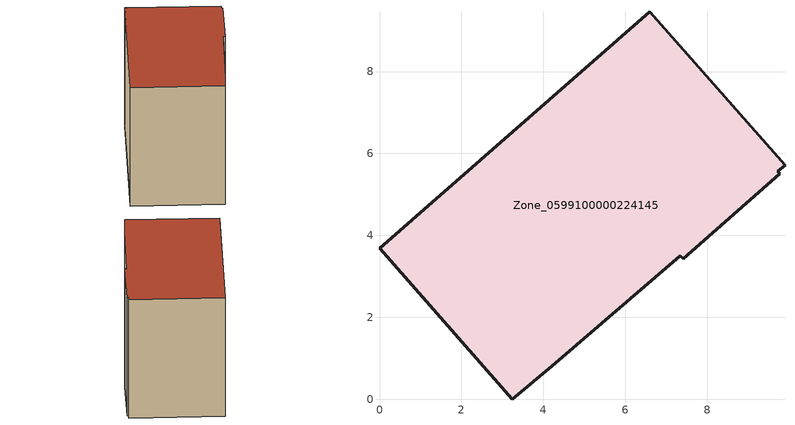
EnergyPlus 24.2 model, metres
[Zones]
Zone_0599100000224145
 floor ground (C_G): 9.78,5.51 7.41,3.42 7.34,3.51 4.2,0.81 3.24,0 0,3.68 6.6,9.46 9.9,5.71 9.73,5.56 z0
 wall outside (C_F): 3.24,0 4.2,0.81 7.34,3.51 7.41,3.42 9.78,5.51 9.73,5.56 9.9,5.71 6.6,9.46 0,3.68 3.24,0 z0:6.92
 roof outside (C_R): 7.41,3.42 9.78,5.51 9.73,5.56 9.9,5.71 6.6,9.46 0,3.68 3.24,0 4.2,0.81 7.34,3.51 z6.92
[BUILDING]
Pand.0599100000224145: North Axis=0; Terrain=City; Loads Convergence Tolerance Value=0.04; Temperature Convergence Tolerance Value=0.4; Solar Distribution=FullExterior; Maximum Number of Warmup Days=25; Minimum Number of Warmup Days=1
[Site:Location]
Rotterdam.The.Hague.AP_ZH_NLD Design_Conditions: Latitude=51.96; Longitude=4.45; Time Zone=1; Elevation=-4.5
[SITE:GROUNDTEMPERATURE:BUILDINGSURFACE]
18, 18, 18, 18, 18, 18, 18, 18, 18, 18, 18, 18
[MATERIAL] Thermal Absorptance=0.9; Solar Absorptance=0.7; Visible Absorptance=0.7
Name | Roughness | Thickness | Conductivity | Density | Specific Heat
G.TC.1946 | MediumSmooth | 0.15 | 1 | 540 | 1210
F.TC.1946 | Rough | 0.3 | 0.857143 | 1920 | 840
R.TC.1946 | MediumRough | 0.2 | 0.909091 | 1500 | 1000
[CONSTRUCTION]
C_G: G.TC.1946
C_F: F.TC.1946
C_R: R.TC.1946
[ZONE]
Zone_0599100000224145: Type=1; Multiplier=1; Ceiling Height=Autocalculate; Volume=Autocalculate; Floor Area=autocalculate; Part of Total Floor Area=Yes
[ZONEINFILTRATION:DESIGNFLOWRATE]
Infil_Zone_0599100000224145: Zone or ZoneList or Space or SpaceList=Zone_0599100000224145; Schedule=AlwaysOn; Design Flow Rate Calculation Method=Flow/Area; Flow Rate per Floor Area=0.003; Constant Term Coefficient=1; Temperature Term Coefficient=0; Velocity Term Coefficient=0; Velocity Squared Term Coefficient=0
[HVACTEMPLATE:ZONE:IDEALLOADSAIRSYSTEM]
Zone_0599100000224145: Maximum Heating Supply Air Temperature=50; Minimum Cooling Supply Air Temperature=13; Maximum Heating Supply Air Humidity Ratio=0.0156; Minimum Cooling Supply Air Humidity Ratio=0.0077; Heating Limit=NoLimit; Cooling Limit=NoLimit; Dehumidification Control Type=ConstantSensibleHeatRatio; Cooling Sensible Heat Ratio=0.7; Dehumidification Setpoint=60; Humidification Control Type=None; Humidification Setpoint=30; Outdoor Air Method=None; Outdoor Air Flow Rate per Person=0.00944; Outdoor Air Flow Rate per Zone Floor Area=0; Outdoor Air Flow Rate per Zone=0; Demand Controlled Ventilation Type=None; Outdoor Air Economizer Type=NoEconomizer; Heat Recovery Type=None; Sensible Heat Recovery Effectiveness=0.7; Latent Heat Recovery Effectiveness=0.65
[ZONECONTROL:THERMOSTAT]
ThermostatControl_Zone_0599100000224145: Zone or ZoneList=Zone_0599100000224145; Control Type Schedule=DualSetpointControlType; Control 1=Thermostat_Zone_0599100000224145; Temperature Difference Between Cutout And Setpoint=0
[THERMOSTATSETPOINT:DUALSETPOINT]
Thermostat_Zone_0599100000224145: Heating Setpoint Temperature Schedule=HeatingSetpoint_Zone_0599100000224145; Cooling Setpoint Temperature Schedule=CoolingSetpoint_Zone_0599100000224145
[SCHEDULE:COMPACT]
HeatingSetpoint_Zone_0599100000224145: Through: 12/31, For: AllDays, Until: 24:00, 21
CoolingSetpoint_Zone_0599100000224145: Through: 12/31, For: AllDays, Until: 24:00, 24
DualSetpointControlType: Through: 12/31, For: AllDays, Until: 24:00, 4
AlwaysOn: Through: 12/31, For: AllDays, Until: 24:00, 1
